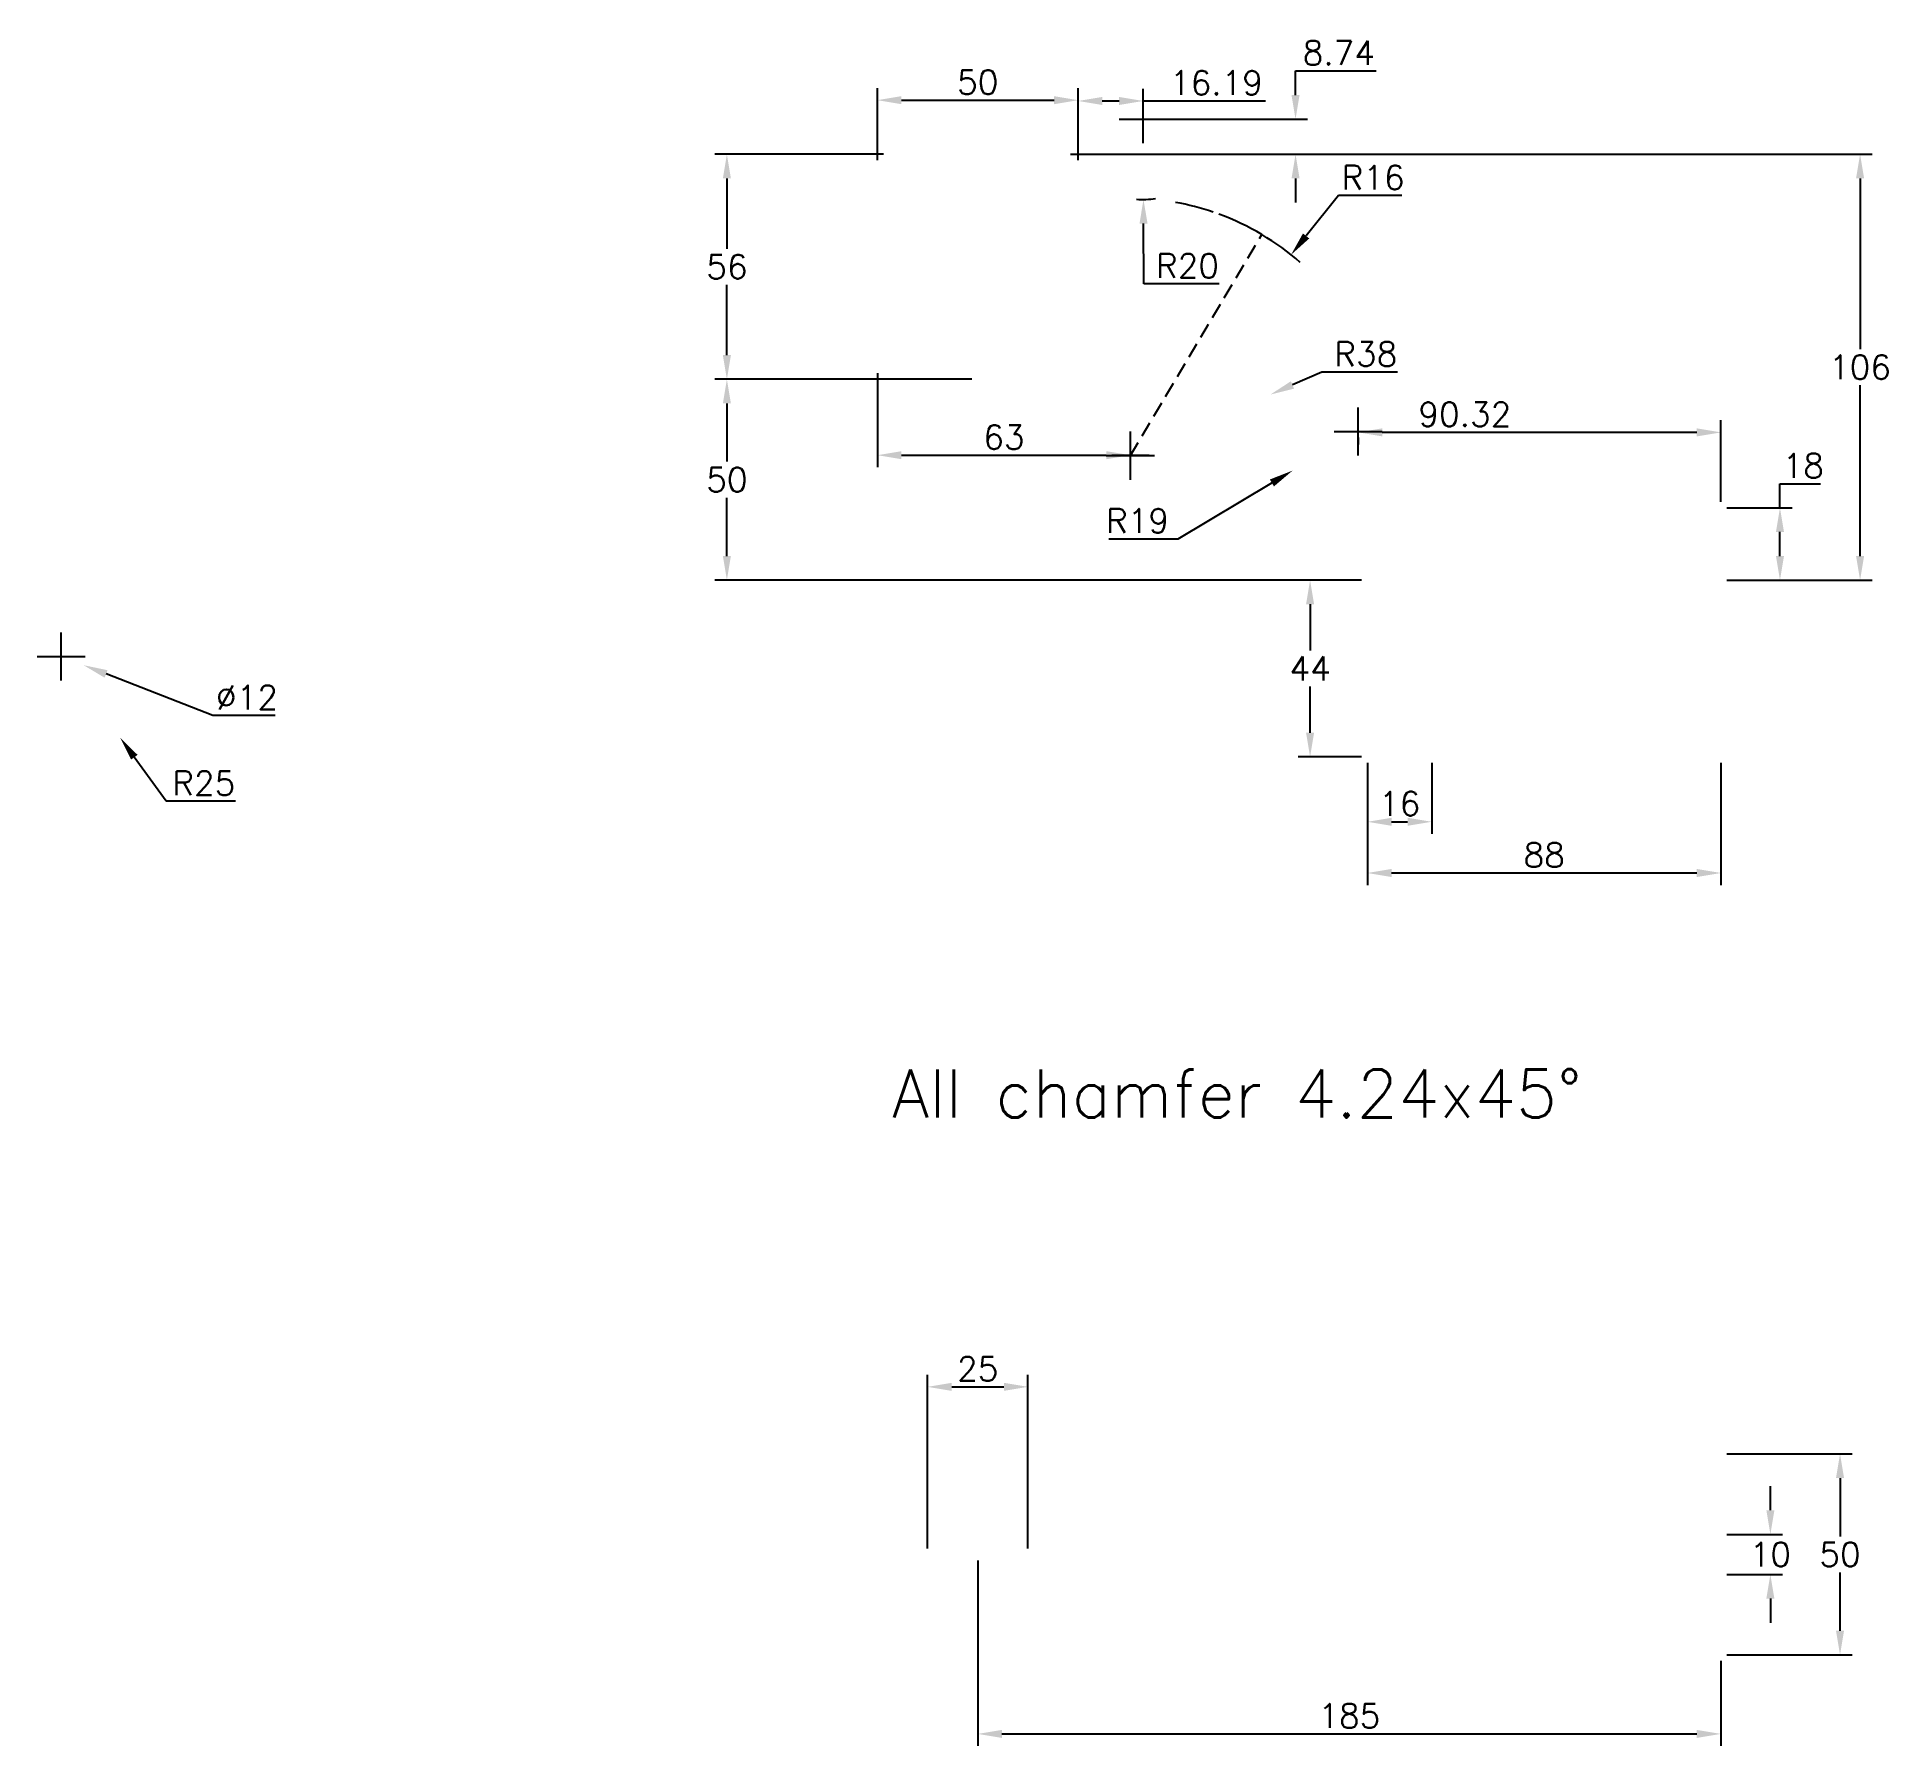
# Paper-space layout 'Layout1' of a CAD drawing. Header units: millimetres. Extents: x 81 to 196, y 52 to 158.
import ezdxf

# ---------------------------------------------------------------- set-up
doc = ezdxf.new("R2010")
doc.units = ezdxf.units.MM
doc.linetypes.add('HIDDEN2', pattern=[4.762499999999999, 3.175, -1.5875])
doc.styles.get("Standard").update_dxf_attribs({"font": 'simplex.shx'})
doc.dimstyles.new('ISO-25', dxfattribs={"dimscale": 0.6, "dimtxt": 2.5, "dimasz": 2.5, "dimexe": 1.25, "dimexo": 0.625, "dimtad": 1, "dimtih": 1, "dimtoh": 1, "dimdsep": 46, "dimtxsty": 'Standard', "dimcen": 2.5, "dimadec": 0, "dimazin": 0, "dimtfac": 1, "dimtofl": 0, "dimtmove": 0, "dimatfit": 3, "dimfxl": 1, "dimarcsym": 0})

# ---------------------------------------------------------------- blocks, each defined once
blk = doc.blocks.new('*D32')
at = {"color": 0, "lineweight": -2, "transparency": 16777216}
for p, q in [((133.2678560680316, 150.7537502094882), (122.777961743187, 150.7537502094882)), ((123.527961743187, 149.2537502094882), (123.527961743187, 144.8787529643377)), ((123.527961743187, 138.2537557191871), (123.527961743187, 142.6287529643377)), ((133.2677697479418, 136.7537557191871), (122.777961743187, 136.7537557191871))]:
    blk.add_line(p, q, dxfattribs=at)
at = {"color": 0, "transparency": 16777216}
for points in [[(123.277961743187, 149.2537502094882), (123.777961743187, 149.2537502094882), (123.527961743187, 150.7537502094882)], [(123.277961743187, 138.2537557191871), (123.777961743187, 138.2537557191871), (123.527961743187, 136.7537557191871)]]:
    blk.add_solid(points, dxfattribs=at)
at = {"layer": 'Defpoints', "color": 0, "transparency": 16777216}
for p in [(133.6428560680316, 150.7537502094882), (123.527961743187, 136.7537557191871), (133.6427697479418, 136.7537557191871)]:
    blk.add_point(p, dxfattribs=at)
at = {"color": 0, "transparency": 16777216, "insert": (123.527961743187, 143.7537529643376), "char_height": 1.5, "attachment_point": 5}
blk.add_mtext('56', dxfattribs=at)
blk = doc.blocks.new('*D34')
at = {"color": 0, "lineweight": -2, "transparency": 16777216}
for p, q in [((132.8928533131112, 150.3787557192317), (132.8928533131112, 154.8685525465892)), ((145.3927908686242, 150.3787603107383), (145.3927908686242, 154.8685525465892)), ((134.3928533131112, 154.1185525465892), (143.8927908686242, 154.1185525465892))]:
    blk.add_line(p, q, dxfattribs=at)
at = {"color": 0, "transparency": 16777216}
for points in [[(134.3928533131112, 154.3685525465892), (134.3928533131112, 153.8685525465892), (132.8928533131112, 154.1185525465892)], [(143.8927908686242, 154.3685525465892), (143.8927908686242, 153.8685525465892), (145.3927908686242, 154.1185525465892)]]:
    blk.add_solid(points, dxfattribs=at)
at = {"layer": 'Defpoints', "color": 0, "transparency": 16777216}
for p in [(145.3927908686242, 154.1185525465892), (132.8928533131112, 150.0037557192317), (145.3927908686242, 150.0037603107383)]:
    blk.add_point(p, dxfattribs=at)
at = {"color": 0, "transparency": 16777216, "insert": (139.1428220908677, 155.2435525465892), "char_height": 1.5, "attachment_point": 5}
blk.add_mtext('50', dxfattribs=at)
blk = doc.blocks.new('*D35')
at = {"color": 0, "lineweight": -2, "transparency": 16777216}
for p, q in [((162.4191694454854, 124.2537327619832), (159.0735122906223, 124.2537327619832)), ((159.8235122906223, 122.7537327619832), (159.8235122906223, 119.8788250513254)), ((159.8235122906223, 114.7539173406676), (159.8235122906223, 117.6288250513254)), ((163.0178505576138, 113.2539173406677), (159.0735122906223, 113.2539173406676))]:
    blk.add_line(p, q, dxfattribs=at)
at = {"color": 0, "transparency": 16777216}
for points in [[(159.5735122906223, 122.7537327619832), (160.0735122906223, 122.7537327619832), (159.8235122906223, 124.2537327619832)], [(159.5735122906223, 114.7539173406676), (160.0735122906223, 114.7539173406677), (159.8235122906223, 113.2539173406676)]]:
    blk.add_solid(points, dxfattribs=at)
at = {"layer": 'Defpoints', "color": 0, "transparency": 16777216}
for p in [(162.7941694454854, 124.2537327619832), (159.8235122906223, 113.2539173406676), (163.3928505576138, 113.2539173406677)]:
    blk.add_point(p, dxfattribs=at)
at = {"color": 0, "transparency": 16777216, "insert": (159.8235122906223, 118.7538250513254), "char_height": 1.5, "attachment_point": 5}
blk.add_mtext('44', dxfattribs=at)
blk = doc.blocks.new('*D36')
at = {"color": 0, "lineweight": -2, "transparency": 16777216}
for p, q in [((163.3928505576137, 112.8789173406676), (163.3928505576137, 108.4644293366599)), ((167.3928505576137, 112.8789173406676), (167.3928505576137, 108.4644293366599)), ((164.8928505576137, 109.2144293366599), (165.8928505576137, 109.2144293366599))]:
    blk.add_line(p, q, dxfattribs=at)
at = {"color": 0, "transparency": 16777216}
for points in [[(164.8928505576137, 109.4644293366599), (164.8928505576137, 108.9644293366599), (163.3928505576137, 109.2144293366599)], [(165.8928505576137, 109.4644293366599), (165.8928505576137, 108.9644293366599), (167.3928505576137, 109.2144293366599)]]:
    blk.add_solid(points, dxfattribs=at)
at = {"layer": 'Defpoints', "color": 0, "transparency": 16777216}
for p in [(163.3928505576137, 113.2539173406676), (167.3928505576137, 113.2539173406676), (167.3928505576137, 109.2144293366599)]:
    blk.add_point(p, dxfattribs=at)
at = {"color": 0, "transparency": 16777216, "insert": (165.3928505576137, 110.3394293366599), "char_height": 1.5, "attachment_point": 5}
blk.add_mtext('16', dxfattribs=at)
blk = doc.blocks.new('*D37')
at = {"color": 0, "lineweight": -2, "transparency": 16777216}
for p, q in [((163.3928505576137, 112.8789173406676), (163.3928505576137, 105.2787863855236)), ((185.3928505576137, 112.8789173406676), (185.3928505576137, 105.2787863855236)), ((164.8928505576137, 106.0287863855236), (183.8928505576137, 106.0287863855236))]:
    blk.add_line(p, q, dxfattribs=at)
at = {"color": 0, "transparency": 16777216}
for points in [[(164.8928505576137, 106.2787863855236), (164.8928505576137, 105.7787863855236), (163.3928505576137, 106.0287863855236)], [(183.8928505576137, 106.2787863855236), (183.8928505576137, 105.7787863855236), (185.3928505576137, 106.0287863855236)]]:
    blk.add_solid(points, dxfattribs=at)
at = {"layer": 'Defpoints', "color": 0, "transparency": 16777216}
for p in [(163.3928505576137, 113.2539173406676), (185.3928505576137, 113.2539173406676), (185.3928505576137, 106.0287863855236)]:
    blk.add_point(p, dxfattribs=at)
at = {"color": 0, "transparency": 16777216, "insert": (174.3928505576137, 107.1537863855236), "char_height": 1.5, "attachment_point": 5}
blk.add_mtext('88', dxfattribs=at)
blk = doc.blocks.new('*D38')
at = {"color": 0, "lineweight": -2, "transparency": 16777216}
for p, q in [((189.0674475695025, 128.753751127948), (189.0674475695025, 130.253751127948)), ((189.0674475695025, 130.253751127948), (191.5853047123596, 130.253751127948)), ((185.7678659896639, 128.753751127948), (189.8174475695025, 128.753751127948)), ((189.0674475695025, 125.7538025528802), (189.0674475695025, 127.253751127948)), ((185.7678505576138, 124.2538025528802), (189.8174475695025, 124.2538025528802))]:
    blk.add_line(p, q, dxfattribs=at)
at = {"color": 0, "transparency": 16777216}
for points in [[(188.8174475695025, 127.253751127948), (189.3174475695025, 127.253751127948), (189.0674475695025, 128.753751127948)], [(188.8174475695025, 125.7538025528802), (189.3174475695025, 125.7538025528802), (189.0674475695025, 124.2538025528802)]]:
    blk.add_solid(points, dxfattribs=at)
at = {"layer": 'Defpoints', "color": 0, "transparency": 16777216}
for p in [(185.3928659896639, 128.753751127948), (189.0674475695025, 128.753751127948), (185.3928505576138, 124.2538025528802)]:
    blk.add_point(p, dxfattribs=at)
at = {"color": 0, "transparency": 16777216, "insert": (190.513876140931, 131.378751127948), "char_height": 1.5, "attachment_point": 5}
blk.add_mtext('18', dxfattribs=at)
blk = doc.blocks.new('*D39')
at = {"color": 0, "lineweight": -2, "transparency": 16777216}
for p, q in [((144.9169540915264, 150.7537540601523), (194.803458427938, 150.7537540601524)), ((194.053458427938, 149.2537540601524), (194.053458427938, 138.628847179112)), ((194.053458427938, 125.7539402980716), (194.053458427938, 136.378847179112)), ((185.7678505576138, 124.2539402980716), (194.803458427938, 124.2539402980716))]:
    blk.add_line(p, q, dxfattribs=at)
at = {"color": 0, "transparency": 16777216}
for points in [[(193.803458427938, 149.2537540601524), (194.303458427938, 149.2537540601524), (194.053458427938, 150.7537540601524)], [(193.803458427938, 125.7539402980716), (194.303458427938, 125.7539402980716), (194.053458427938, 124.2539402980716)]]:
    blk.add_solid(points, dxfattribs=at)
at = {"layer": 'Defpoints', "color": 0, "transparency": 16777216}
for p in [(144.5419540915264, 150.7537540601523), (194.053458427938, 150.7537540601524), (185.3928505576138, 124.2539402980716)]:
    blk.add_point(p, dxfattribs=at)
at = {"color": 0, "transparency": 16777216, "insert": (194.0534584279379, 137.5038471791119), "char_height": 1.5, "attachment_point": 5}
blk.add_mtext('106', dxfattribs=at)
blk = doc.blocks.new('*D40')
at = {"color": 0, "lineweight": -2, "transparency": 16777216}
for p, q in [((188.4699081564144, 66.37447579723641), (188.4699081564144, 67.87447579723641)), ((185.7678505576138, 64.87447579723641), (189.2199081564144, 64.87447579723641)), ((185.7678505576138, 62.37447579725324), (189.2199081564144, 62.37447579725324)), ((188.4699081564144, 60.87447579725324), (188.4699081564144, 59.37447579725324))]:
    blk.add_line(p, q, dxfattribs=at)
at = {"color": 0, "transparency": 16777216}
for points in [[(188.2199081564144, 66.37447579723641), (188.7199081564144, 66.37447579723641), (188.4699081564144, 64.87447579723641)], [(188.2199081564144, 60.87447579725324), (188.7199081564144, 60.87447579725324), (188.4699081564144, 62.37447579725324)]]:
    blk.add_solid(points, dxfattribs=at)
at = {"layer": 'Defpoints', "color": 0, "transparency": 16777216}
for p in [(185.3928505576138, 64.87447579723641), (188.4699081564144, 64.87447579723641), (185.3928505576138, 62.37447579725324)]:
    blk.add_point(p, dxfattribs=at)
at = {"color": 0, "transparency": 16777216, "insert": (188.4699081564144, 63.62447579724476), "char_height": 1.5, "attachment_point": 5}
blk.add_mtext('10', dxfattribs=at)
blk = doc.blocks.new('*D41')
at = {"color": 0, "lineweight": -2, "transparency": 16777216}
for p, q in [((185.7678505576138, 69.87447579720276), (193.5548331223082, 69.87447579720276)), ((192.8048331223082, 68.37447579720276), (192.8048331223082, 64.74947579724483)), ((192.8048331223082, 58.87447579728689), (192.8048331223082, 62.49947579724483)), ((185.7678505576138, 57.37447579728689), (193.5548331223082, 57.37447579728689))]:
    blk.add_line(p, q, dxfattribs=at)
at = {"color": 0, "transparency": 16777216}
for points in [[(192.5548331223082, 68.37447579720276), (193.0548331223082, 68.37447579720276), (192.8048331223082, 69.87447579720276)], [(192.5548331223082, 58.87447579728689), (193.0548331223082, 58.87447579728689), (192.8048331223082, 57.37447579728689)]]:
    blk.add_solid(points, dxfattribs=at)
at = {"layer": 'Defpoints', "color": 0, "transparency": 16777216}
for p in [(185.3928505576138, 69.87447579720276), (185.3928505576138, 57.37447579728689), (192.8048331223082, 57.37447579728689)]:
    blk.add_point(p, dxfattribs=at)
at = {"color": 0, "transparency": 16777216, "insert": (192.8048331223081, 63.62447579724476), "char_height": 1.5, "attachment_point": 5}
blk.add_mtext('50', dxfattribs=at)
blk = doc.blocks.new('*D42')
at = {"color": 0, "lineweight": -2, "transparency": 16777216}
for p, q in [((160.5605910334905, 137.1967063010451), (158.7270881192407, 136.3977901205618)), ((165.2540434144428, 137.1967063010451), (160.5605910334905, 137.1967063010451)), ((148.6428220908674, 130.5037511279042), (148.6428220908674, 133.5037511279042)), ((147.1428220908674, 132.0037511279042), (150.1428220908674, 132.0037511279042))]:
    blk.add_line(p, q, dxfattribs=at)
at = {"color": 0, "transparency": 16777216}
blk.add_solid([(158.6272235966803, 136.6269779848431), (158.8269526418011, 136.1686022562806), (157.3519609335535, 135.7986029851994)], dxfattribs=at)
at = {"layer": 'Defpoints', "color": 0, "transparency": 16777216}
for p in [(157.3519609335535, 135.7986029851994), (148.6428220908674, 132.0037511279042)]:
    blk.add_point(p, dxfattribs=at)
at = {"color": 0, "transparency": 16777216, "insert": (163.2897577001571, 138.3217063010451), "char_height": 1.5, "attachment_point": 5}
blk.add_mtext('R38', dxfattribs=at)
blk = doc.blocks.new('*D43')
at = {"color": 0, "lineweight": -2, "transparency": 16777216}
for p, q in [((162.8136548116336, 132.0037511279159), (162.8136548116336, 135.0037511279159)), ((161.3136548116335, 133.5037511279159), (164.3136548116335, 133.5037511279159)), ((151.6087042086672, 126.8167536686268), (157.4467374397967, 130.3008309097593)), ((147.3021565896189, 126.8167536686268), (151.6087042086672, 126.8167536686268))]:
    blk.add_line(p, q, dxfattribs=at)
at = {"color": 0, "transparency": 16777216}
blk.add_solid([(157.3186206310705, 130.5155076046327), (157.574854248523, 130.0861542148858), (158.7347976090376, 131.0695317621169)], dxfattribs=at)
at = {"layer": 'Defpoints', "color": 0, "transparency": 16777216}
for p in [(162.8136548116336, 133.5037511279159), (158.7347976090376, 131.0695317621169)]:
    blk.add_point(p, dxfattribs=at)
at = {"color": 0, "transparency": 16777216, "insert": (149.0878708753332, 127.9417536686268), "char_height": 1.5, "attachment_point": 5}
blk.add_mtext('R19', dxfattribs=at)
blk = doc.blocks.new('*D44')
at = {"color": 0, "lineweight": -2, "transparency": 16777216}
for p, q in [((138.7678220908676, 136.7537327618466), (122.7779617431871, 136.7537327618466)), ((123.5279617431871, 135.2537327618466), (123.5279617431871, 131.6287327619149)), ((123.5279617431871, 125.7537327619832), (123.5279617431871, 129.3787327619149)), ((163.0178505582072, 124.2537327619832), (122.7779617431871, 124.2537327619832))]:
    blk.add_line(p, q, dxfattribs=at)
at = {"color": 0, "transparency": 16777216}
for points in [[(123.2779617431871, 135.2537327618466), (123.7779617431871, 135.2537327618466), (123.5279617431871, 136.7537327618466)], [(123.2779617431871, 125.7537327619832), (123.7779617431871, 125.7537327619832), (123.5279617431871, 124.2537327619832)]]:
    blk.add_solid(points, dxfattribs=at)
at = {"layer": 'Defpoints', "color": 0, "transparency": 16777216}
for p in [(139.1428220908676, 136.7537327618466), (123.5279617431871, 124.2537327619832), (163.3928505582072, 124.2537327619832)]:
    blk.add_point(p, dxfattribs=at)
at = {"color": 0, "transparency": 16777216, "insert": (123.5279617431871, 130.5037327619148), "char_height": 1.5, "attachment_point": 5}
blk.add_mtext('50', dxfattribs=at)
blk = doc.blocks.new('*D46')
at = {"color": 0, "lineweight": -2, "transparency": 16777216}
for p, q in [((132.8927780124064, 137.1287557193279), (132.8927780124064, 131.2774510839054)), ((148.6428220908675, 132.3787327618786), (148.6428220908675, 132.7774510839054)), ((134.3927780124064, 132.0274510839054), (147.1428220908675, 132.0274510839054))]:
    blk.add_line(p, q, dxfattribs=at)
at = {"color": 0, "transparency": 16777216}
for points in [[(134.3927780124064, 132.2774510839054), (134.3927780124064, 131.7774510839054), (132.8927780124064, 132.0274510839054)], [(147.1428220908675, 132.2774510839054), (147.1428220908675, 131.7774510839054), (148.6428220908675, 132.0274510839054)]]:
    blk.add_solid(points, dxfattribs=at)
at = {"layer": 'Defpoints', "color": 0, "transparency": 16777216}
for p in [(132.8927780124064, 137.5037557193279), (148.6428220908675, 132.0274510839054), (148.6428220908675, 132.0037327618786)]:
    blk.add_point(p, dxfattribs=at)
at = {"color": 0, "transparency": 16777216, "insert": (140.767800051637, 133.1524510839054), "char_height": 1.5, "attachment_point": 5}
blk.add_mtext('63', dxfattribs=at)
blk = doc.blocks.new('*D47')
at = {"color": 0, "lineweight": -2, "transparency": 16777216}
for p, q in [((185.392804261464, 129.1287786769863), (185.392804261464, 134.1968450567766)), ((162.8136548116337, 133.1287327618904), (162.8136548116337, 132.6968450567766)), ((183.892804261464, 133.4468450567766), (164.3136548116337, 133.4468450567766))]:
    blk.add_line(p, q, dxfattribs=at)
at = {"color": 0, "transparency": 16777216}
for points in [[(164.3136548116337, 133.6968450567766), (164.3136548116337, 133.1968450567766), (162.8136548116337, 133.4468450567766)], [(183.892804261464, 133.6968450567766), (183.892804261464, 133.1968450567766), (185.392804261464, 133.4468450567766)]]:
    blk.add_solid(points, dxfattribs=at)
at = {"layer": 'Defpoints', "color": 0, "transparency": 16777216}
for p in [(162.8136548116337, 133.5037327618904), (162.8136548116337, 133.4468450567766), (185.392804261464, 128.7537786769863)]:
    blk.add_point(p, dxfattribs=at)
at = {"color": 0, "transparency": 16777216, "insert": (169.4545369576228, 134.5718450567766), "char_height": 1.5, "attachment_point": 5}
blk.add_mtext('90.32', dxfattribs=at)
blk = doc.blocks.new('*D50')
at = {"color": 0, "lineweight": -2, "transparency": 16777216}
for p, q in [((149.4399660722884, 151.4397982783566), (149.4399660722884, 154.4397982783566)), ((147.9399660722884, 152.9397982783566), (150.9399660722884, 152.9397982783566)), ((149.4686553089633, 142.6898384283037), (149.4581592467651, 146.4398237392987)), ((154.1621076899154, 142.6898384283037), (149.4686553089633, 142.6898384283037))]:
    blk.add_line(p, q, dxfattribs=at)
blk.add_arc((149.4399660722884, 152.9397982783566), 4.999999999999943, 265.1234403828832, 278.7547351538096, dxfattribs=at)
at = {"color": 0, "transparency": 16777216}
blk.add_solid([(149.7081582674982, 146.4405234767785), (149.2081602260322, 146.4391240018188), (149.4539608218859, 147.9398178636967)], dxfattribs=at)
at = {"layer": 'Defpoints', "color": 0, "transparency": 16777216}
for p in [(149.4399660722884, 152.9397982783566), (149.4539608218859, 147.9398178636967)]:
    blk.add_point(p, dxfattribs=at)
at = {"color": 0, "transparency": 16777216, "insert": (152.1978219756297, 143.8148384283037), "char_height": 1.5, "attachment_point": 5}
blk.add_mtext('R20', dxfattribs=at)
blk = doc.blocks.new('*D51')
at = {"color": 0, "lineweight": -2, "transparency": 16777216}
for p, q in [((161.5831330357632, 148.1789754168565), (159.5752752283081, 145.6689692932299)), ((165.5295616071918, 148.1789754168565), (161.5831330357632, 148.1789754168565)), ((148.6423970608663, 130.5018704343109), (148.6423970608663, 133.5018704343109)), ((147.1423970608663, 132.0018704343109), (150.1423970608663, 132.0018704343109))]:
    blk.add_line(p, q, dxfattribs=at)
blk.add_arc((148.6423970608663, 132.0018704343109), 16.00192607239532, 48.65682275574336, 69.87142935755315, dxfattribs=at)
at = {"color": 0, "transparency": 16777216}
blk.add_solid([(159.3800524453643, 145.8251360791342), (159.7704980112519, 145.5128025073256), (158.6382745128824, 144.4976325955671)], dxfattribs=at)
at = {"layer": 'Defpoints', "color": 0, "transparency": 16777216}
for p in [(158.6382745128824, 144.4976325955671), (148.6423970608663, 132.0018704343109)]:
    blk.add_point(p, dxfattribs=at)
at = {"color": 0, "transparency": 16777216, "insert": (163.7438473214775, 149.3039754168565), "char_height": 1.5, "attachment_point": 5}
blk.add_mtext('R16', dxfattribs=at)
blk = doc.blocks.new('*D54')
at = {"color": 0, "lineweight": -2, "transparency": 16777216}
for p, q in [((145.3927908686242, 150.3787603107381), (145.3927908686242, 154.8203939019026)), ((149.4399660722884, 153.3147982783566), (149.4399660722884, 154.8203939019026)), ((146.8927908686242, 154.0703939019026), (147.9399660722884, 154.0703939019026)), ((149.4399660722884, 154.0703939019026), (157.0471089294312, 154.0703939019026))]:
    blk.add_line(p, q, dxfattribs=at)
at = {"color": 0, "transparency": 16777216}
for points in [[(146.8927908686242, 154.3203939019026), (146.8927908686242, 153.8203939019026), (145.3927908686242, 154.0703939019026)], [(147.9399660722884, 154.3203939019026), (147.9399660722884, 153.8203939019026), (149.4399660722884, 154.0703939019026)]]:
    blk.add_solid(points, dxfattribs=at)
at = {"layer": 'Defpoints', "color": 0, "transparency": 16777216}
for p in [(145.3927908686242, 154.0703939019026), (149.4399660722884, 152.9397982783566), (145.3927908686242, 150.0037603107381)]:
    blk.add_point(p, dxfattribs=at)
at = {"color": 0, "transparency": 16777216, "insert": (153.9935375008598, 155.1953939019026), "char_height": 1.5, "attachment_point": 5}
blk.add_mtext('16.19', dxfattribs=at)
blk = doc.blocks.new('*D55')
at = {"color": 0, "lineweight": -2, "transparency": 16777216}
for p, q in [((158.9188537682513, 154.4397982783566), (158.9188537682513, 155.9397982783566)), ((158.9188537682513, 155.9397982783566), (163.9367109111084, 155.9397982783566)), ((149.8149660722884, 152.9397982783566), (159.6688537682513, 152.9397982783566)), ((145.0177881137407, 150.7537548009204), (159.6688537682513, 150.7537548009204)), ((158.9188537682513, 149.2537548009204), (158.9188537682513, 147.7537548009204))]:
    blk.add_line(p, q, dxfattribs=at)
at = {"color": 0, "transparency": 16777216}
for points in [[(158.6688537682513, 154.4397982783566), (159.1688537682513, 154.4397982783566), (158.9188537682513, 152.9397982783566)], [(158.6688537682513, 149.2537548009204), (159.1688537682513, 149.2537548009204), (158.9188537682513, 150.7537548009204)]]:
    blk.add_solid(points, dxfattribs=at)
at = {"layer": 'Defpoints', "color": 0, "transparency": 16777216}
for p in [(149.4399660722884, 152.9397982783566), (158.9188537682513, 152.9397982783566), (144.6427881137407, 150.7537548009204)]:
    blk.add_point(p, dxfattribs=at)
at = {"color": 0, "transparency": 16777216, "insert": (161.6152823396799, 157.0647982783566), "char_height": 1.5, "attachment_point": 5}
blk.add_mtext('8.74', dxfattribs=at)
blk = doc.blocks.new('*D56')
at = {"color": 0, "lineweight": -2, "transparency": 16777216}
for p, q in [((136.0178220908675, 63.9994006496805), (136.0178220908675, 74.80265080779844)), ((137.5178220908675, 74.05265080779844), (140.7678220908675, 74.05265080779844)), ((142.2678220908675, 63.99944641160627), (142.2678220908675, 74.80265080779844))]:
    blk.add_line(p, q, dxfattribs=at)
at = {"color": 0, "transparency": 16777216}
for points in [[(137.5178220908675, 74.30265080779844), (137.5178220908675, 73.80265080779844), (136.0178220908675, 74.05265080779844)], [(140.7678220908675, 74.30265080779844), (140.7678220908675, 73.80265080779844), (142.2678220908675, 74.05265080779844)]]:
    blk.add_solid(points, dxfattribs=at)
at = {"layer": 'Defpoints', "color": 0, "transparency": 16777216}
for p in [(142.2678220908675, 74.05265080779844), (136.0178220908675, 63.6244006496805), (142.2678220908675, 63.62444641160627)]:
    blk.add_point(p, dxfattribs=at)
at = {"color": 0, "transparency": 16777216, "insert": (139.1428220908675, 75.17765080779844), "char_height": 1.5, "attachment_point": 5}
blk.add_mtext('25', dxfattribs=at)
blk = doc.blocks.new('*D57')
at = {"color": 0, "lineweight": -2, "transparency": 16777216}
for p, q in [((82.09399105458849, 118.0039173406678), (82.0939910545885, 121.0039173406678)), ((80.59399105458849, 119.5039173406678), (83.5939910545885, 119.5039173406678)), ((91.5331959251943, 115.8299183600665), (84.88968508057808, 118.4157560874308)), ((95.40819592519456, 115.8299183600665), (91.5331959251943, 115.8299183600665))]:
    blk.add_line(p, q, dxfattribs=at)
at = {"color": 0, "transparency": 16777216}
blk.add_solid([(84.98036518501449, 118.6487305895966), (84.79900497614167, 118.182781585265), (83.49183806758329, 118.9598367140493)], dxfattribs=at)
at = {"layer": 'Defpoints', "color": 0, "transparency": 16777216}
for p in [(80.69614404159371, 120.0479979672862), (83.49183806758329, 118.9598367140493)]:
    blk.add_point(p, dxfattribs=at)
at = {"color": 0, "transparency": 16777216, "insert": (93.65819592519458, 116.9549183600665), "char_height": 1.5, "attachment_point": 5}
blk.add_mtext('∅12', dxfattribs=at)
blk = doc.blocks.new('*D58')
at = {"color": 0, "lineweight": -2, "transparency": 16777216}
for p, q in [((82.09399105458851, 118.0039173406676), (82.09399105458853, 121.0039173406676)), ((80.59399105458851, 119.5039173406676), (83.59399105458854, 119.5039173406676)), ((88.63831661588215, 110.4917557770654), (86.64778130295038, 113.232913085054)), ((92.94188804445358, 110.4917557770654), (88.63831661588215, 110.4917557770654))]:
    blk.add_line(p, q, dxfattribs=at)
at = {"color": 0, "transparency": 16777216}
blk.add_solid([(86.85007176280888, 113.3798095446786), (86.44549084309187, 113.0860166254294), (85.76640254520292, 114.446655844205)], dxfattribs=at)
at = {"layer": 'Defpoints', "color": 0, "transparency": 16777216}
for p in [(82.09399105458851, 119.5039173406676), (85.76640254520292, 114.446655844205)]:
    blk.add_point(p, dxfattribs=at)
at = {"color": 0, "transparency": 16777216, "insert": (90.97760233016787, 111.6167557770654), "char_height": 1.5, "attachment_point": 5}
blk.add_mtext('R25', dxfattribs=at)
blk = doc.blocks.new('*D59')
at = {"color": 0, "lineweight": -2, "transparency": 16777216}
for p, q in [((139.1428220908675, 63.24939498675903), (139.1428220908675, 51.70481873983425)), ((185.3928505576137, 56.99947579728686), (185.3928505576137, 51.70481873983425)), ((140.6428220908675, 52.45481873983425), (183.8928505576137, 52.45481873983425))]:
    blk.add_line(p, q, dxfattribs=at)
at = {"color": 0, "transparency": 16777216}
for points in [[(140.6428220908675, 52.70481873983425), (140.6428220908675, 52.20481873983425), (139.1428220908675, 52.45481873983425)], [(183.8928505576137, 52.70481873983425), (183.8928505576137, 52.20481873983425), (185.3928505576137, 52.45481873983425)]]:
    blk.add_solid(points, dxfattribs=at)
at = {"layer": 'Defpoints', "color": 0, "transparency": 16777216}
for p in [(139.1428220908675, 63.62439498675903), (185.3928505576137, 57.37447579728686), (185.3928505576137, 52.45481873983425)]:
    blk.add_point(p, dxfattribs=at)
at = {"color": 0, "transparency": 16777216, "insert": (162.2678363242406, 53.57981873983425), "char_height": 1.5, "attachment_point": 5}
blk.add_mtext('185', dxfattribs=at)

psp = doc.layouts.get("Layout1")

# ---------------------------------------------------------------- linework, layer by layer
at = {"linetype": 'HIDDEN2', "ltscale": 0.3}
psp.add_line((148.6428220978769, 132.0018704343109), (156.820680434724, 145.756045039982), dxfattribs=at)
for p, q in [((148.6428263400366, 130.8469771861447), (148.6428178416984, 133.1605801677401)), ((149.7996235816418, 132.0037871752806), (147.4860206000932, 132.0037701786041))]:
    psp.add_line(p, q)
psp.add_arc((148.6423970608663, 132.0018704343109), 16.00192607239507, 71.21413755531637, 79.90787249656283)

# ---------------------------------------------------------------- texts
at = {"insert": (133.8018411961434, 93.80703186569639), "char_height": 3, "attachment_point": 1}
psp.add_mtext_dynamic_manual_height_columns('All chamfer 4.24x45%%D', width=72.70841843949052, gutter_width=12.5, heights=[0], dxfattribs=at)

# ---------------------------------------------------------------- dimensions: what is measured, and where the dimension line sits
for base, p1, p2, picture, middle in [((158.9188537682513, 152.9397982783566), (144.6427881137407, 150.7537548009204), (149.4399660722884, 152.9397982783566), '*D55', (161.6152823396799, 155.9397982783566)), ((123.527961743187, 136.7537557191871), (133.6428560680316, 150.7537502094882), (133.6427697479417, 136.753755719187), '*D32', (123.527961743187, 143.7537529643376)), ((188.4699081564144, 64.87447579723641), (185.3928505576137, 62.37447579725321), (185.3928505576137, 64.87447579723639), '*D40', (188.4699081564144, 63.62447579724476))]:
    dim = psp.add_linear_dim(base=base, p1=p1, p2=p2, angle=90, dimstyle='ISO-25', override={"dimlfac": -4})
    dim.commit()
    dim.dimension.update_dxf_attribs({"geometry": picture, "text_midpoint": middle, "dimtype": 160})
for base, p1, p2, picture, middle in [((145.3927908686242, 154.1185525465892), (132.8928533131112, 150.0037557192317), (145.3927908686242, 150.0037603107383), '*D34', (139.1428220908677, 155.2435525465892)), ((148.6428220908675, 132.0274510839054), (132.8927780124064, 137.5037557193279), (148.6428220908675, 132.0037327618786), '*D46', (140.767800051637, 133.1524510839054)), ((167.3928505576137, 109.2144293366599), (163.3928505576137, 113.2539173406676), (167.3928505576137, 113.2539173406676), '*D36', (165.3928505576137, 110.3394293366599)), ((185.3928505576137, 106.0287863855236), (163.3928505576137, 113.2539173406676), (185.3928505576137, 113.2539173406676), '*D37', (174.3928505576137, 107.1537863855236)), ((142.2678220908675, 74.05265080779844), (136.0178220908675, 63.6244006496805), (142.2678220908675, 63.62444641160627), '*D56', (139.1428220908675, 75.17765080779844)), ((185.3928505576137, 52.45481873983425), (139.1428220908675, 63.62439498675903), (185.3928505576137, 57.37447579728686), '*D59', (162.2678363242406, 53.57981873983425))]:
    dim = psp.add_linear_dim(base=base, p1=p1, p2=p2, dimstyle='ISO-25', override={"dimlfac": -4})
    dim.commit()
    dim.dimension.update_dxf_attribs({"geometry": picture, "text_midpoint": middle})
for base, p1, p2, picture, middle in [((145.3927908686242, 154.0703939019026), (149.4399660722884, 152.9397982783566), (145.3927908686242, 150.0037603107381), '*D54', (153.9935375008598, 154.0703939019026)), ((162.8136548116337, 133.4468450567766), (185.392804261464, 128.7537786769863), (162.8136548116337, 133.5037327618904), '*D47', (169.4545369576228, 133.4468450567766))]:
    dim = psp.add_linear_dim(base=base, p1=p1, p2=p2, dimstyle='ISO-25', override={"dimlfac": -4})
    dim.commit()
    dim.dimension.update_dxf_attribs({"geometry": picture, "text_midpoint": middle, "dimtype": 160})
for center, mpoint, picture, middle in [((149.4399660722884, 152.9397982783566), (149.4539608218859, 147.9398178636967), '*D50', (152.1978219756297, 142.6898384283037)), ((148.6428220908674, 132.0037511279042), (157.3519609335535, 135.7986029851994), '*D42', (163.2897577001571, 137.1967063010451)), ((162.8136548116336, 133.5037511279159), (158.7347976090376, 131.0695317621169), '*D43', (149.0878708753332, 126.8167536686268)), ((82.09399105458851, 119.5039173406676), (85.76640254520292, 114.446655844205), '*D58', (90.97760233016787, 110.4917557770654))]:
    dim = psp.add_radius_dim(center=center, mpoint=mpoint, dimstyle='ISO-25', override={"dimlfac": -4})
    dim.commit()
    dim.dimension.update_dxf_attribs({"geometry": picture, "text_midpoint": middle, "dimtype": 164})
for base, p1, p2, picture, middle in [((194.053458427938, 150.7537540601524), (185.3928505576137, 124.2539402980715), (144.5419540915263, 150.7537540601523), '*D39', (194.0534584279379, 137.5038471791119)), ((123.5279617431871, 124.2537327619832), (139.1428220908675, 136.7537327618465), (163.3928505582072, 124.2537327619832), '*D44', (123.5279617431871, 130.5037327619148)), ((189.0674475695025, 128.753751127948), (185.3928505576137, 124.2538025528801), (185.3928659896638, 128.753751127948), '*D38', (190.513876140931, 131.378751127948)), ((159.8235122906223, 113.2539173406676), (162.7941694454854, 124.2537327619832), (163.3928505576137, 113.2539173406676), '*D35', (159.8235122906223, 118.7538250513254)), ((192.8048331223082, 57.37447579728689), (185.3928505576137, 69.87447579720273), (185.3928505576137, 57.37447579728686), '*D41', (192.8048331223081, 63.62447579724476))]:
    dim = psp.add_linear_dim(base=base, p1=p1, p2=p2, angle=90, dimstyle='ISO-25', override={"dimlfac": -4})
    dim.commit()
    dim.dimension.update_dxf_attribs({"geometry": picture, "text_midpoint": middle})
dim = psp.add_radius_dim(center=(148.6423970608663, 132.0018704343109), mpoint=(158.6382745128824, 144.4976325955671), dimstyle='ISO-25')
dim.commit()
dim.dimension.update_dxf_attribs({"geometry": '*D51', "text_midpoint": (163.7438473214775, 148.1789754168565), "dimtype": 164})
dim = psp.add_diameter_dim_2p(p1=(80.69614404159371, 120.0479979672862), p2=(83.49183806758329, 118.9598367140493), dimstyle='ISO-25', override={"dimlfac": -4})
dim.commit()
dim.dimension.update_dxf_attribs({"geometry": '*D57', "text_midpoint": (93.65819592519458, 115.8299183600665), "dimtype": 163})

doc.saveas('drawing.dxf')
